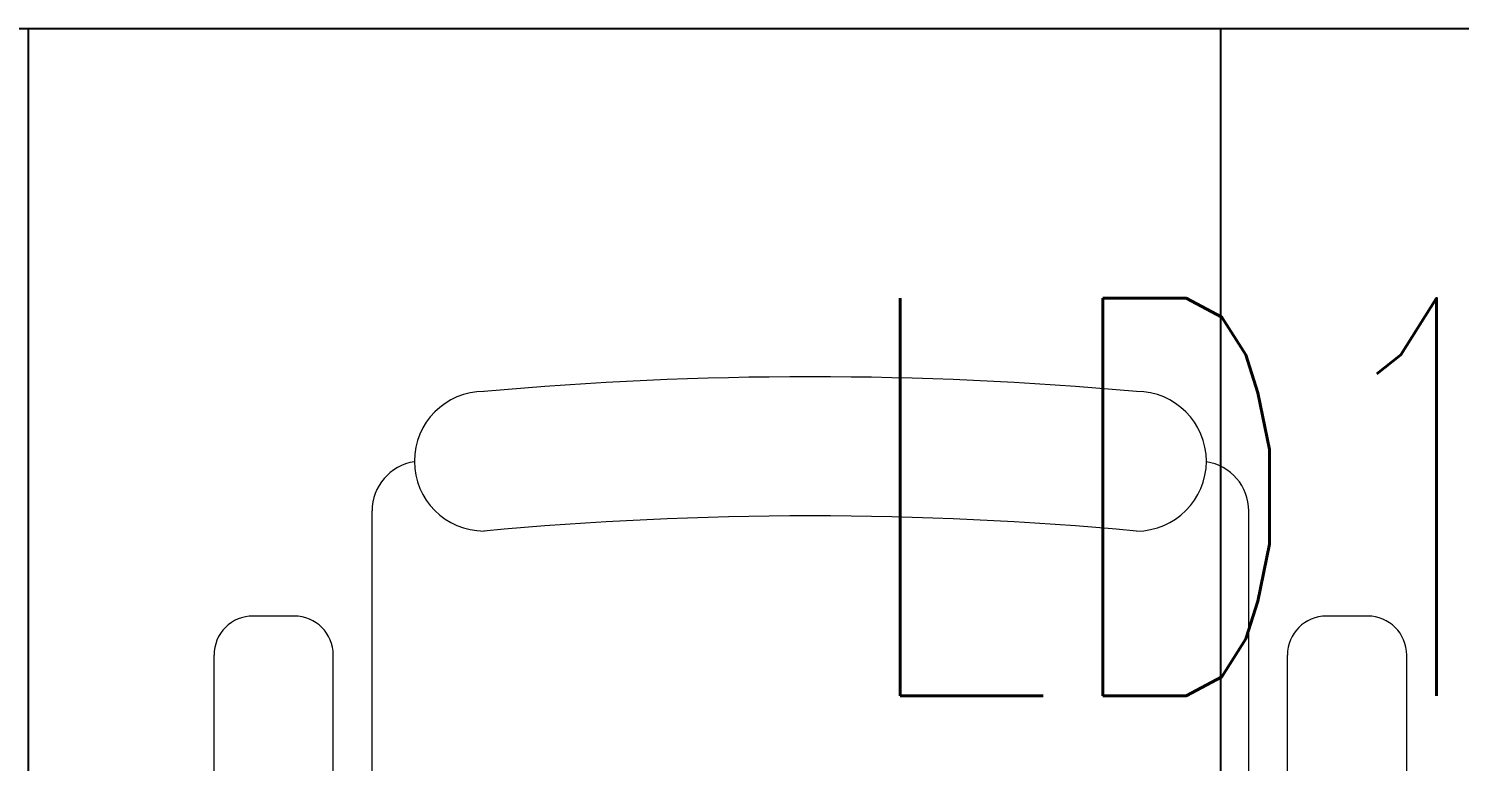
# Model space of a CAD drawing. Header units: inches. Extents: x -12418 to 183584, y -29325 to 19878.
# Drawn here: x 34800 to 35520, y -10686 to -10317 of the extents above; entities that cross this region are included whole.
import ezdxf
from ezdxf.enums import TextEntityAlignment as Align

# ---------------------------------------------------------------- set-up
doc = ezdxf.new("R2010")
doc.units = ezdxf.units.IN
doc.header["$LTSCALE"] = 25
doc.header["$MEASUREMENT"] = 0
doc.linetypes.add('DASHDOT', pattern=[25.4, 12.7, -6.35, 0, -6.35])
doc.layers.get('0').update_dxf_attribs({"color": 8})
doc.layers.add('00-Ground Floor$0$False Ceiling', color=251, linetype='Continuous')
for name, color, linetype, lineweight in [('00-Ground Floor$0$LOADING', 253, 'Continuous', 5), ('00-Ground Floor$0$Walls', 251, 'Continuous', 5), ('E-LITE-CIRC-NUMB', 6, 'Continuous', 25), ('E-LITE-CLNG', 150, 'Continuous', 35), ('E-LITE-CLNG-CNDT', 6, 'DASHDOT', 35), ('E-LITE-CTRL', 6, 'Continuous', 25), ('E-LITE-IDEN', 6, 'Continuous', 25)]:
    doc.layers.add(name, color=color, linetype=linetype, lineweight=lineweight)
doc.styles.add('DC_Simplex', font='SIMPLEX.shx', dxfattribs={"width": 0.7})

# ---------------------------------------------------------------- blocks, each defined once
blk = doc.blocks.new('00-Ground Floor$0$GF21018-P')
at = {"color": 0}
for p, q in [((-0.2207, 0.47563), (-0.2207, 0.0675)), ((0.22049, 0.47563), (0.22049, 0.0675)), ((-0.30021, 0.32259), (-0.30021, 0.14)), ((-0.24021, 0.32259), (-0.24021, 0.14)), ((0.24001, 0.32259), (0.24001, 0.14)), ((0.30001, 0.32259), (0.30001, 0.14)), ((-0.2806, 0.12039), (-0.25983, 0.12039)), ((0.25963, 0.12039), (0.2804, 0.12039))]:
    blk.add_line(p, q, dxfattribs=at)
for centre, radius, start, end in [((-0.2806, 0.14), 0.01962, 180, 270), ((-0.25983, 0.14), 0.01962, 270, 360), ((0.25963, 0.14), 0.01962, 180, 270), ((0.2804, 0.14), 0.01962, 270, 0), ((-0.16429, 0.0425), 0.03511, 90, 270), ((0, 1.84674), 1.77674, 264.69456, 275.30527), ((0.16409, 0.0425), 0.03511, 270, 90), ((-0.1957, 0.0675), 0.025, 180, 261.47208), ((0.19549, 0.0675), 0.025, 278.52792, 360), ((0, 1.83136), 1.83136, 264.85322, 275.14698)]:
    blk.add_arc(centre, radius, start, end, dxfattribs=at)
blk = doc.blocks.new('00-Ground Floor$0$A$Ce9e1c4c3')
at = {"layer": '00-Ground Floor$0$False Ceiling', "color": 254}
blk.add_line((-68550.49, -10317.43, 0), (-64050.49, -10317.43, 0), dxfattribs=at)
at = {"layer": '00-Ground Floor$0$False Ceiling', "color": 254, "linetype": 'Continuous'}
for p, q in [((-65200, -12867.43), (-65200, -10317.43)), ((-64600, -12867.43), (-64600, -10317.43))]:
    blk.add_line(p, q, dxfattribs=at)
blk = doc.blocks.new('00-Ground Floor')
at = {"layer": '00-Ground Floor$0$Walls'}
blk.add_line((35949.51, -10317.43, 0), (31449.51, -10317.43, 0), dxfattribs=at)
at = {"layer": '00-Ground Floor$0$False Ceiling', "color": 254}
blk.add_blockref('00-Ground Floor$0$A$Ce9e1c4c3', (100000, 0), dxfattribs=at)
at = {"layer": '00-Ground Floor$0$LOADING', "extrusion": (2.24021e-05, 7.77426e-06, 1), "xscale": 1000, "yscale": 1000, "zscale": 1000, "rotation": 179.9985892349695}
blk.add_blockref('00-Ground Floor$0$GF21018-P', (35193.33, -10492.6, 0.69), dxfattribs=at)
blk = doc.blocks.new('*U236')
at = {"layer": 'E-LITE-CIRC-NUMB', "style": 'DC_Simplex', "width": 0.7, "flags": 8}
blk.add_attdef('CIRCUIT', text='', height=200, rotation=0, dxfattribs=at).set_placement((-473.9, 300), align=Align.RIGHT)
at = {"layer": 'E-LITE-CTRL', "style": 'DC_Simplex', "width": 0.7, "flags": 8}
blk.add_attdef('CONTROL', (1118.9, -935), '', height=200, rotation=360, dxfattribs=at)
at = {"layer": 'E-LITE-IDEN', "style": 'DC_Simplex', "width": 0.7, "flags": 8}
blk.add_attdef('TYPE', (-114.57, 448.55), '', height=200, rotation=360, dxfattribs=at)

msp = doc.modelspace()

# ---------------------------------------------------------------- block references
at = {"layer": 'E-LITE-CLNG'}
ref = msp.add_blockref('*U236', (35100, -11101.62), dxfattribs=dict(at, xscale=-1))
ref.add_attrib('TYPE', 'LD1', (35214.57, -10653.07), dxfattribs={"layer": 'E-LITE-IDEN', "height": 200, "rotation": 0, "style": 'DC_Simplex', "width": 0.7, "flags": 8})
at = {"layer": 'E-LITE-CLNG-CNDT', "color": 1}
msp.add_blockref('00-Ground Floor', (0, 0), dxfattribs=at)

doc.saveas('drawing.dxf')
